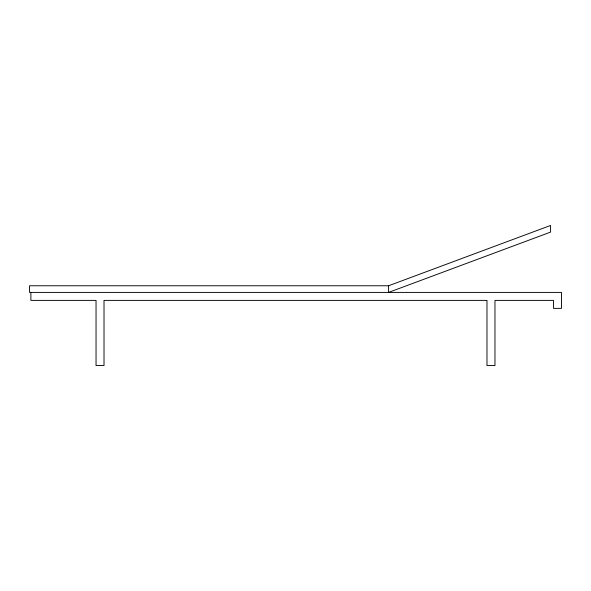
<?xml version="1.0" encoding="UTF-8"?>
<svg xmlns="http://www.w3.org/2000/svg" width="591" height="591" viewBox="0 0 591 591"><rect width="100%" height="100%" fill="white"/><g stroke="black" fill="none" stroke-linecap="round" stroke-linejoin="round"><path stroke-width="0.89" d="M388.582 285.763L550.583 225.452L550.583 232.1L388.582 292.412L388.582 285.763L29.55 285.763L29.55 292.412L561.45 292.412L561.45 308.369L553.471 308.369L553.471 300.391L494.963 300.391L494.963 365.548L486.984 365.548L486.984 300.391L104.016 300.391L104.016 365.548L96.038 365.548L96.038 300.391L30.88 300.391L30.88 292.412"/></g></svg>
